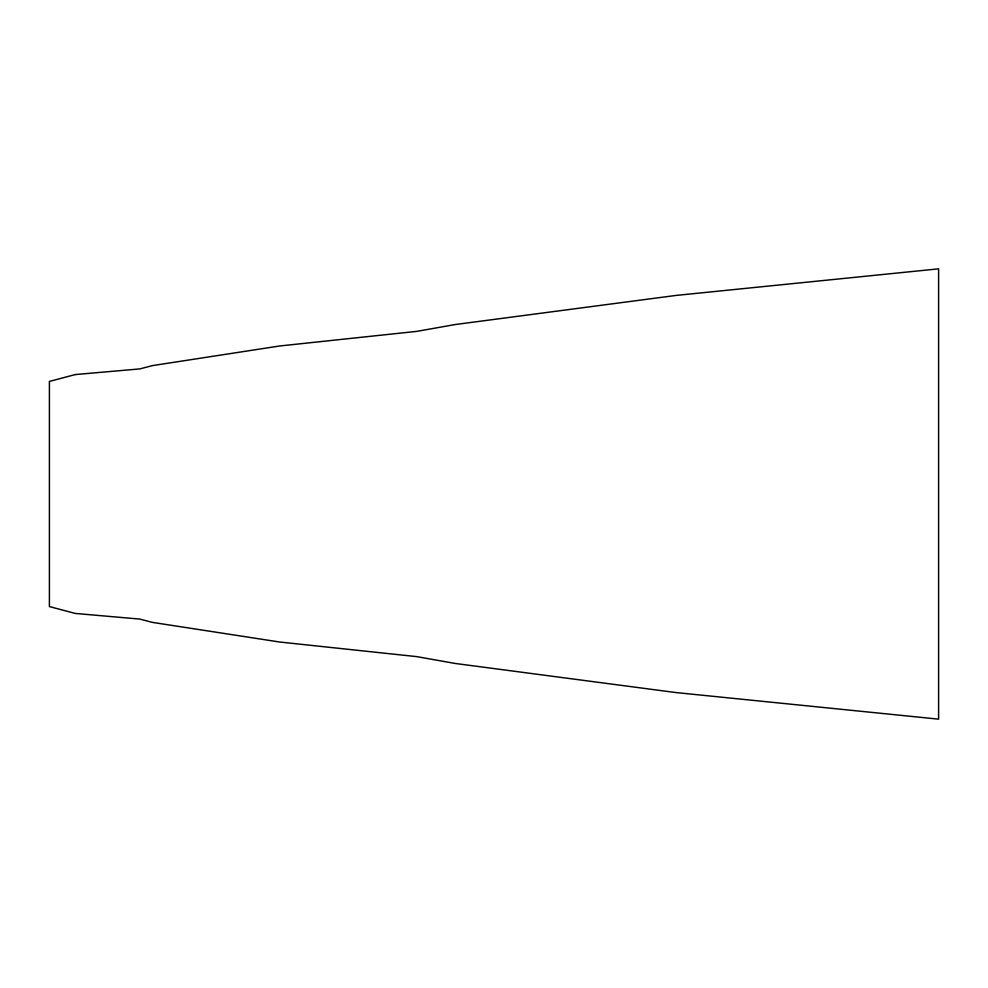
<?xml version="1.0" encoding="UTF-8"?>
<svg xmlns="http://www.w3.org/2000/svg" width="988" height="988" viewBox="0 0 988 988"><rect width="100%" height="100%" fill="white"/><g stroke="black" fill="none" stroke-linecap="round" stroke-linejoin="round"><path stroke-width="1.48" d="M75.261 374.563L49.4 381.43L49.4 606.57L75.261 613.437L139.888 619.093L152.448 622.391L279.752 642.027L416.813 656.637L455.159 663.454L675.94 692.563L938.6 719.153L938.6 268.847L675.94 295.437L455.159 324.546L416.813 331.363L279.752 345.973L152.448 365.609L139.888 368.907L75.261 374.563"/></g></svg>
